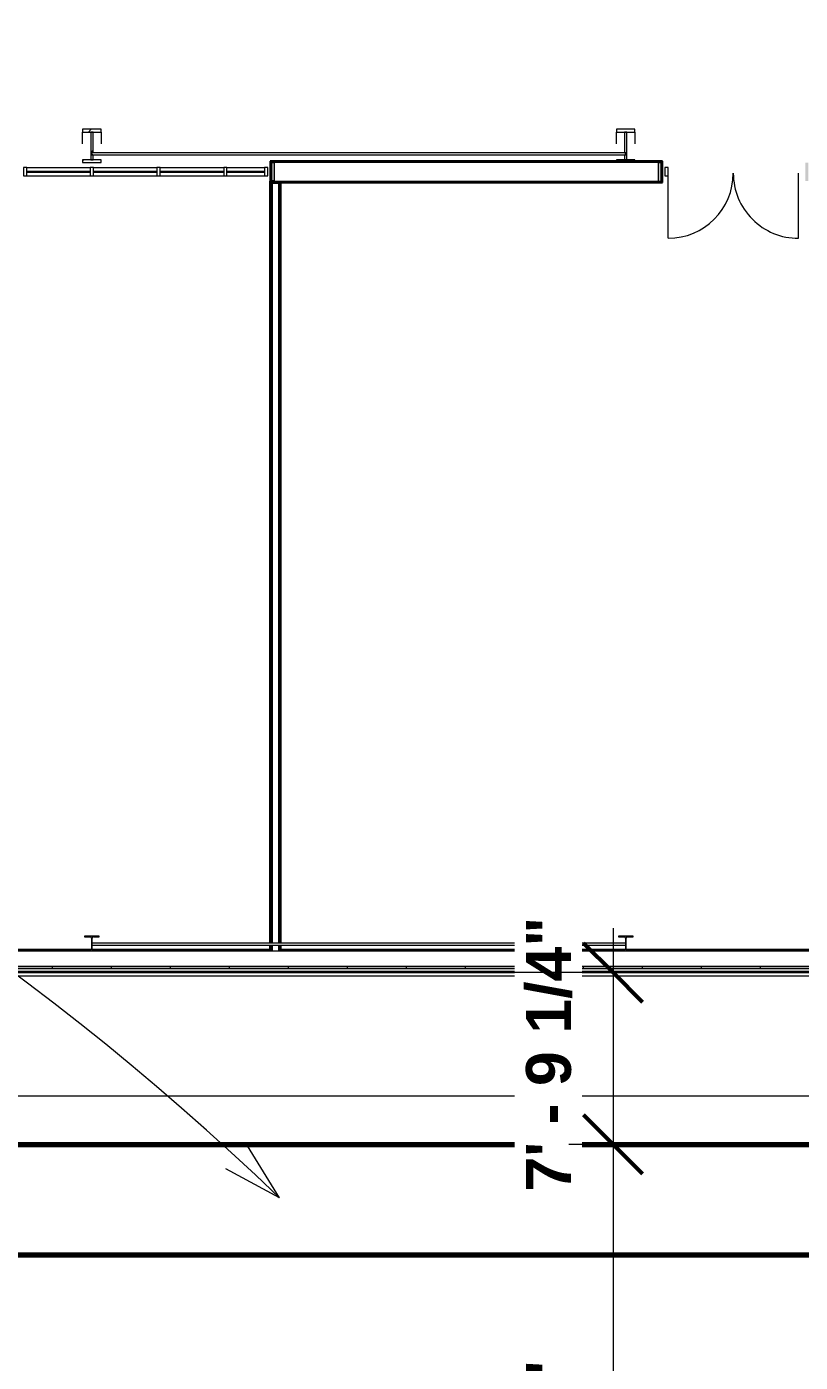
# Model space of a CAD drawing. Header units: inches. Extents: x 20001 to 27263, y -26025 to -18997.
# Drawn here: x 24498 to 24918, y -23010 to -22286 of the extents above; entities that cross this region are included whole.
import ezdxf

# ---------------------------------------------------------------- set-up
doc = ezdxf.new("R2010")
doc.units = ezdxf.units.IN
doc.header["$MEASUREMENT"] = 0
for name, color, linetype, lineweight in [('A-ANNO-DIMS', 211, 'Continuous', 9), ('A-ANNO-DIMS-256', 211, 'Continuous', 9), ('A-DOOR', 31, 'Continuous', 13), ('A-GLAZ-CURT', 52, 'Continuous', 13), ('A-GLAZ-CWMG', 51, 'Continuous', 13), ('A-SITE-ROAD', 130, 'Continuous', 70), ('A-SITE-SWLK', 140, 'Continuous', 70), ('A-WALL', 113, 'Continuous', 13), ('A-WALL-PATT', 111, 'Continuous', 25), ('C-TOPO', 7, 'Continuous', 13), ('G-ANNO-TEXT', 231, 'Continuous', 9), ('I-WALL', 2, 'Continuous', 13), ('L-SITE-WALL', 31, 'Continuous', 13), ('S-BEAM', 12, 'Continuous', 13), ('S-COLS', 52, 'Continuous', 13)]:
    doc.layers.add(name, color=color, linetype=linetype, lineweight=lineweight)
doc.styles.add('Arial_B', font='arialbd.ttf', dxfattribs={"height": 24.354149})
doc.dimstyles.new('OD_Dimension_1', dxfattribs={"dimscale": 12, "dimtxt": 24, "dimasz": 2.666667, "dimexe": 2, "dimexo": 1.333333, "dimgap": 1.333333, "dimtad": 1, "dimdec": 3, "dimrnd": 0.125, "dimzin": 1, "dimdsep": 46, "dimlunit": 4, "dimtxsty": 'Arial_B', "dimblk1": 'OBLIQUE', "dimblk2": 'OBLIQUE', "dimsah": 1, "dimcen": 0.09, "dimdle": 2, "dimazin": 0, "dimtfac": 1, "dimtdec": 4, "dimtix": 1, "dimtmove": 0, "dimatfit": 3, "dimfxl": 1, "dimtvp": 1, "dimtfill": 1, "dimfrac": 2, "dimtolj": 1, "dimtzin": 0, "dimlwd": 13, "dimlwe": 13, "dimarcsym": 2})
pattern_1 = [(225, (24822.89, -22360.053), (25.342707, -25.342707), []), (225, (24822.89, -22398.453), (25.342707, -25.342707), [])]
pattern_2 = [(225, (24533.39, -22360.053), (25.342707, -25.342707), []), (225, (24533.39, -22398.453), (25.342707, -25.342707), [])]

# ---------------------------------------------------------------- blocks, each defined once
blk = doc.blocks.new('Struct_Xcel_Sports Complex_rvt-1-Site Plan - Phase 1')
at = {"layer": 'L-SITE-WALL', "color": 7}
blk.add_line((25074.08, -22798.8), (24243.77, -22798.8), dxfattribs=at)
blk = doc.blocks.new('W-Wide Flange-Column - B2_E-V5-Site Plan - Phase 1')
at = {"layer": 'S-COLS', "lineweight": 9}
h = blk.add_hatch(dxfattribs=at)
h.set_pattern_fill('FP_4', color=256, style=0, pattern_type=2)
h.set_pattern_definition([(225, (24822.89, -22783.178), (25.342707, -25.342707), []), (225, (24822.89, -22821.578), (25.342707, -25.342707), [])])
h.paths.add_polyline_path([(-4, 4.12), (-4, 3.69), (-0.84, 3.69), (-0.35, 3.49), (-0.14, 3), (-0.14, 0.59), (0.01, 0.71), (0.14, 0.73), (0.14, 3), (0.35, 3.49), (0.84, 3.69), (4, 3.69), (4, 4.12)], flags=0)
h.paths.add_polyline_path([(-0.14, 0.01), (-0.14, -3), (-0.35, -3.49), (-0.84, -3.69), (-4, -3.69), (-4, -4.12), (4, -4.12), (4, -3.69), (0.84, -3.69), (0.35, -3.49), (0.14, -3), (0.06, -0.27), (-0.04, -0.23), (-0.09, -0.12)], flags=0)
at = {"layer": 'S-COLS', "lineweight": 15}
for p, q in [((-4, 4.12), (-4, 3.69)), ((-4, 3.69), (-0.84, 3.69)), ((-0.14, 3), (-0.14, 0.59)), ((-0.14, 0.01), (-0.14, -3)), ((0.14, 0.73), (0.14, 3)), ((0.84, 3.69), (4, 3.69)), ((4, 3.69), (4, 4.12)), ((-0.84, -3.69), (-4, -3.69)), ((-4, -3.69), (-4, -4.12)), ((-4, -4.12), (4, -4.12)), ((0.14, -3), (0.14, -0.27)), ((4, -3.69), (0.84, -3.69)), ((4, -4.12), (4, -3.69))]:
    blk.add_line(p, q, dxfattribs=at)
for centre, start, end in [((-0.84, 3), 0, 90), ((0.84, 3), 90, 180), ((-0.84, -3), 270, 0), ((0.84, -3), 180, 270)]:
    blk.add_arc(centre, 0.691, start, end, dxfattribs=at)
blk = doc.blocks.new('W-Wide Flange-Column - B2_E-V11-Site Plan - Phase 1')
at = {"layer": 'S-COLS', "lineweight": 15}
for p, q in [((-4, 4.13), (-4, 3.69)), ((-4, 3.69), (-0.84, 3.69)), ((-0.14, 3), (-0.14, 0.73)), ((0.14, 0.59), (0.14, 3)), ((0.84, 3.69), (4, 3.69)), ((4, 3.69), (4, 4.13)), ((-0.84, -3.69), (-4, -3.69)), ((-4, -3.69), (-4, -4.12)), ((-4, -4.12), (4, -4.12)), ((-0.14, -0.27), (-0.14, -3)), ((0.14, -3), (0.14, -0.04)), ((4, -3.69), (0.84, -3.69)), ((4, -4.12), (4, -3.69))]:
    blk.add_line(p, q, dxfattribs=at)
for centre, start, end in [((-0.84, 3), 0, 90), ((0.84, 3), 90, 180), ((-0.84, -3), 270, 0), ((0.84, -3), 180, 270)]:
    blk.add_arc(centre, 0.691, start, end, dxfattribs=at)
blk = doc.blocks.new('columns and girder2 - one-V26-Site Plan - Phase 1')
at = {"layer": 'S-BEAM', "lineweight": 9}
h = blk.add_hatch(dxfattribs=at)
h.set_pattern_fill('FP_20', color=256, style=0, pattern_type=2)
h.set_pattern_definition(pattern_1)
h.paths.add_polyline_path([(5, -1.25), (-5, -1.25), (-5, -2), (5, -2)], flags=0)
h.paths.add_polyline_path([(-5, -17.03), (-5, -18.55), (5, -18.55), (5, -17.03)], flags=0)
h.paths.add_polyline_path([(-5, -1204.89), (-5, -1206.4), (5, -1206.4), (5, -1204.89)], flags=0)
h.paths.add_polyline_path([(5, -1224.25), (-5, -1224.25), (-5, -1225), (5, -1225)], flags=0)
h = blk.add_hatch(dxfattribs=at)
h.set_pattern_fill('FP_20', color=256, style=0, pattern_type=2)
h.set_pattern_definition(pattern_1)
h.paths.add_polyline_path([(-0.63, -2), (-0.63, -17.03), (0.62, -17.03), (0.62, -5.72), (0.21, -5.61), (0.16, -5.57), (-0.22, -5.6), (-0.29, -5.43), (-0.22, -4.84), (-0.16, -4.77), (0, -4.72), (0.62, -4.72), (0.62, -2), (0, -2)], flags=0)
h.paths.add_polyline_path([(-0.63, -1206.4), (-0.63, -1224.25), (0.62, -1224.25), (0.62, -1222.25), (-0.11, -1222.23), (-0.38, -1222.02), (-0.41, -1221.57), (-0.27, -1221.36), (-0.06, -1221.25), (0.62, -1221.25), (0.62, -1206.4), (0.28, -1206.4)], flags=0)
at = {"layer": 'S-BEAM', "lineweight": 15}
for p, q in [((-5, -1.25), (-5, -2)), ((-5, -2), (5, -2)), ((0.62, -2), (-0.63, -2)), ((-0.63, -2), (-0.63, -17.03)), ((0.62, -4.72), (0.62, -2)), ((0.62, -17.03), (0.62, -5.72)), ((5, -2), (5, -1.25)), ((5, -17.03), (-5, -17.03)), ((-5, -17.03), (-5, -18.55)), ((-5, -18.55), (5, -18.55)), ((-0.63, -17.03), (0.62, -17.03)), ((5, -18.55), (5, -17.03))]:
    blk.add_line(p, q, dxfattribs=at)
at = {"layer": 'S-BEAM'}
for p, q in [((-5, -17.03), (-5, -10.69)), ((5, -10.69), (5, -17.03))]:
    blk.add_line(p, q, dxfattribs=at)
blk = doc.blocks.new('columns and girder2 - one-V27-Site Plan - Phase 1')
at = {"layer": 'S-BEAM', "lineweight": 9}
h = blk.add_hatch(dxfattribs=at)
h.set_pattern_fill('FP_21', color=256, style=0, pattern_type=2)
h.set_pattern_definition(pattern_2)
h.paths.add_polyline_path([(5, -0.5), (-5, -0.5), (-5, -2), (5, -2)], flags=0)
h.paths.add_polyline_path([(5, -17.03), (-5, -17.03), (-5, -18.55), (5, -18.55)], flags=0)
h.paths.add_polyline_path([(5, -1204.89), (-5, -1204.89), (-5, -1206.4), (5, -1206.4)], flags=0)
h.paths.add_polyline_path([(5, -1224.25), (-5, -1224.25), (-5, -1225), (5, -1225)], flags=0)
h = blk.add_hatch(dxfattribs=at)
h.set_pattern_fill('FP_21', color=256, style=0, pattern_type=2)
h.set_pattern_definition(pattern_2)
h.paths.add_polyline_path([(0.26, -2), (-0.63, -2), (-0.63, -4.72), (0.1, -4.78), (0.26, -4.87), (0.35, -5.27), (0.26, -5.57), (-0.18, -5.72), (-0.63, -5.72), (-0.63, -17.03), (0.62, -17.03), (0.62, -2)], flags=0)
h.paths.add_polyline_path([(-0.63, -1206.4), (-0.53, -1221.25), (-0.21, -1221.27), (0.06, -1221.48), (0.09, -1221.93), (-0.04, -1222.14), (-0.25, -1222.25), (-0.63, -1222.25), (-0.63, -1224.25), (0.62, -1224.25), (0.62, -1206.4), (-0.59, -1206.4)], flags=0)
at = {"layer": 'S-BEAM', "lineweight": 15}
for p, q in [((5, -0.5), (-5, -0.5)), ((-5, -0.5), (-5, -2)), ((-5, -2), (5, -2)), ((0.62, -2), (-0.63, -2)), ((-0.63, -2), (-0.63, -4.72)), ((-0.63, -5.72), (-0.63, -17.03)), ((0.62, -17.03), (0.62, -2)), ((5, -2), (5, -0.5)), ((5, -17.03), (-5, -17.03)), ((-5, -17.03), (-5, -18.55)), ((-5, -18.55), (5, -18.55)), ((-0.63, -17.03), (0.62, -17.03)), ((5, -18.55), (5, -17.03))]:
    blk.add_line(p, q, dxfattribs=at)
at = {"layer": 'S-BEAM'}
for p, q in [((-5, -17.03), (-5, -10.69)), ((5, -10.69), (5, -17.03))]:
    blk.add_line(p, q, dxfattribs=at)
blk = doc.blocks.new('Girt_C - 8_D-1405500-Site Plan - Phase 1')
at = {"layer": 'S-BEAM'}
for p, q in [((25976.39, -22787.3), (24248.39, -22787.3)), ((24248.39, -22795.3), (25976.39, -22795.3))]:
    blk.add_line(p, q, dxfattribs=at)
blk = doc.blocks.new('System Panel - Interior Glazing-1259709-Site Plan - Phase 1')
at = {"layer": 'A-GLAZ-CURT', "lineweight": 9}
for p, q in [((10.1875, -0.5625), (-10.1875, -0.5625)), ((-10.1875, -0.5625), (-10.1875, -0.9375)), ((-10.1875, -0.9375), (10.1875, -0.9375)), ((10.1875, -0.9375), (10.1875, -0.5625))]:
    blk.add_line(p, q, dxfattribs=at)
blk = doc.blocks.new('System Panel - Interior Glazing-1220293-Site Plan - Phase 1')
at = {"layer": 'A-GLAZ-CURT', "lineweight": 9}
for p, q in [((17.21875, -0.5625), (-17.21875, -0.5625)), ((-17.21875, -0.5625), (-17.21875, -0.9375)), ((-17.21875, -0.9375), (17.21875, -0.9375)), ((17.21875, -0.9375), (17.21875, -0.5625))]:
    blk.add_line(p, q, dxfattribs=at)
blk = doc.blocks.new('Rectangular Mullion - Interior 1_75_ x 4_5_-1259707-Site Plan - Phase 1')
at = {"layer": 'A-GLAZ-CWMG'}
for p, q in [((24606.64, -22362.3), (24627.02, -22362.3)), ((24606.64, -22366.8), (24627.02, -22366.8))]:
    blk.add_line(p, q, dxfattribs=at)
blk = doc.blocks.new('Rectangular Mullion - Interior 1_75_ x 4_5_-1179494-Site Plan - Phase 1')
at = {"layer": 'A-GLAZ-CWMG'}
for p, q in [((24570.45, -22362.3), (24604.89, -22362.3)), ((24570.45, -22366.8), (24604.89, -22366.8))]:
    blk.add_line(p, q, dxfattribs=at)
blk = doc.blocks.new('Rectangular Mullion - Interior 1_75_ x 4_5_-1220298-Site Plan - Phase 1')
at = {"layer": 'A-GLAZ-CWMG'}
for p, q in [((0, 3), (-1.75, 3)), ((-1.75, 3), (-1.75, -1.5)), ((0, -1.5), (0, 3)), ((-1.75, -1.5), (0, -1.5))]:
    blk.add_line(p, q, dxfattribs=at)
blk = doc.blocks.new('Rectangular Mullion - Interior 1_75_ x 4_5_-1220290-Site Plan - Phase 1')
at = {"layer": 'A-GLAZ-CWMG'}
for p, q in [((-0.875, 3), (0.875, 3)), ((-0.875, -1.5), (-0.875, 3)), ((0.875, 3), (0.875, -1.5)), ((0.875, -1.5), (-0.875, -1.5))]:
    blk.add_line(p, q, dxfattribs=at)
blk = doc.blocks.new('Girt_C - 10_D-1318719-Site Plan - Phase 1')
at = {"layer": 'S-BEAM'}
for p, q in [((24840.5, -22359.55), (24632.41, -22359.55)), ((24632.41, -22359.74), (24632.41, -22359.55)), ((24632.41, -22369.37), (24632.41, -22359.74)), ((24840.5, -22359.55), (24840.5, -22359.74)), ((24840.5, -22359.74), (24840.5, -22369.37)), ((24632.41, -22369.55), (24632.41, -22369.37)), ((24632.41, -22369.55), (24840.5, -22369.55)), ((24840.5, -22369.37), (24840.5, -22369.55))]:
    blk.add_line(p, q, dxfattribs=at)
blk = doc.blocks.new('Round Bar - 1_-1257056-Site Plan - Phase 1')
at = {"layer": 'S-BEAM'}
for p, q in [((24678.62, -22354.33), (24533.39, -22354.33)), ((24533.39, -22355.33), (24678.62, -22355.33))]:
    blk.add_line(p, q, dxfattribs=at)
for start_param, end_param in [(0, 3.141593), (3.141593, 6.283185)]:
    blk.add_ellipse((24533.39, -22354.83), major_axis=(0, 0.5), ratio=0.73532, start_param=start_param, end_param=end_param, dxfattribs=at)
blk = doc.blocks.new('Round Bar - 1_-1257174-Site Plan - Phase 1')
at = {"layer": 'S-BEAM'}
for p, q in [((24822.89, -22354.33), (24677.63, -22354.33)), ((24677.69, -22355.33), (24822.89, -22355.33))]:
    blk.add_line(p, q, dxfattribs=at)
for start_param, end_param in [(0, 3.141593), (3.141593, 6.283185)]:
    blk.add_ellipse((24822.89, -22354.83), major_axis=(0, 0.5), ratio=0.73532, start_param=start_param, end_param=end_param, dxfattribs=at)
blk = doc.blocks.new('Round Bar - 1_-1264636-Site Plan - Phase 1')
at = {"layer": 'S-BEAM'}
for p, q in [((24678.94, -22782.91), (24533.34, -22782.91)), ((24533.34, -22783.91), (24678.92, -22783.91))]:
    blk.add_line(p, q, dxfattribs=at)
for centre, start_param, end_param in [((24533.34, -22783.41), 0, 3.141593), ((24533.34, -22783.41), 3.141593, 6.283185), ((24822.9, -22783.41), 4.854882, 5.497787)]:
    blk.add_ellipse(centre, major_axis=(0, 0.5), ratio=0.440323, start_param=start_param, end_param=end_param, dxfattribs=at)
blk = doc.blocks.new('Round Bar - 1_-1264677-Site Plan - Phase 1')
at = {"layer": 'S-BEAM'}
for p, q in [((24677.32, -22783.91), (24822.91, -22783.91)), ((24822.91, -22782.91), (24677.33, -22782.91))]:
    blk.add_line(p, q, dxfattribs=at)
for centre, start_param, end_param in [((24533.36, -22783.41), 0.785398, 1.428303), ((24822.91, -22783.41), 0, 3.141593), ((24822.91, -22783.41), 3.141593, 6.283185)]:
    blk.add_ellipse(centre, major_axis=(0, 0.5), ratio=0.440323, start_param=start_param, end_param=end_param, dxfattribs=at)
blk = doc.blocks.new('Door_Single_Storefront - one-1371410-Site Plan - Phase 1')
at = {"layer": 'A-DOOR'}
blk.add_line((-17.65625, -35.3125), (-17.65625, 0), dxfattribs=at)
blk.add_arc((-17.65625, 0), 35.3125, 270, 0, dxfattribs=at)
blk = doc.blocks.new('Rectangular Mullion - Interior 1_75_ x 4_5_-1318283-Site Plan - Phase 1')
at = {"layer": 'A-GLAZ-CWMG'}
for p, q in [((0, 1.5), (-1.75, 1.5)), ((-1.75, 1.5), (-1.75, -3)), ((0, -3), (0, 1.5)), ((-1.75, -3), (0, -3))]:
    blk.add_line(p, q, dxfattribs=at)
blk = doc.blocks.new('Door_Single_Storefront - one-1371411-Site Plan - Phase 1')
at = {"layer": 'A-DOOR'}
blk.add_line((-17.65625, 35.3125), (-17.65625, 0), dxfattribs=at)
blk.add_arc((-17.65625, 0), 35.3125, 360, 90, dxfattribs=at)
blk = doc.blocks.new('DIMBLOCK73-Site Plan - Phase 1')
at = {"layer": 'A-ANNO-DIMS-256', "lineweight": 13}
for p, q in [((25981.02, -22820.43), (25981.02, -22889.77)), ((25981.02, -22865.77), (25981.02, -22820.43)), ((24244.02, -22859.15), (24244.02, -22889.77)), ((24244.02, -22865.77), (24244.02, -22859.15)), ((24244.02, -22865.77), (25981.02, -22865.77))]:
    blk.add_line(p, q, dxfattribs=at)
at = {"layer": 'A-ANNO-DIMS-256', "lineweight": 50}
for p, q in [((24244.02, -22865.77), (24260.02, -22849.77)), ((25981.02, -22865.77), (25997.02, -22849.77)), ((24244.02, -22865.77), (24228.02, -22881.77)), ((25981.02, -22865.77), (25965.02, -22881.77))]:
    blk.add_line(p, q, dxfattribs=at)
at = {"layer": 'A-ANNO-DIMS-256', "color": 0, "lineweight": 13, "insert": (25049.47, -22818.56), "char_height": 24.354, "width": 151.3143, "attachment_point": 1, "line_spacing_factor": 0.938532, "style": 'Arial_B', "bg_fill": 3, "box_fill_scale": 1.25, "bg_fill_color": 0, "bg_fill_transparency": 0}
blk.add_mtext('144\' - 9"', dxfattribs=at)
blk = doc.blocks.new('_Oblique')
at = {"color": 0, "linetype": 'ByBlock', "lineweight": -2}
blk.add_line((-0.5, -0.5), (0.5, 0.5), dxfattribs=at)
blk = doc.blocks.new('DIMBLOCK94-Site Plan - Phase 1')
at = {"layer": 'A-ANNO-DIMS-256', "lineweight": 13}
for p, q in [((24816, -22774.8), (24816, -22892.07)), ((24822.63, -22798.8), (24792, -22798.8)), ((24816, -22798.8), (24822.63, -22798.8)), ((24822.63, -22892.07), (24792, -22892.07)), ((24816, -22892.07), (24822.63, -22892.07))]:
    blk.add_line(p, q, dxfattribs=at)
at = {"layer": 'A-ANNO-DIMS-256', "lineweight": 50}
for p, q in [((24816, -22798.8), (24800, -22782.8)), ((24816, -22798.8), (24832, -22814.8)), ((24816, -22892.07), (24800, -22876.07)), ((24816, -22892.07), (24832, -22908.07))]:
    blk.add_line(p, q, dxfattribs=at)
at = {"layer": 'A-ANNO-DIMS-256', "color": 0, "lineweight": 13, "insert": (24768.79, -22917.63), "char_height": 24.3541, "width": 173.2571, "attachment_point": 1, "rotation": 90, "line_spacing_factor": 0.938532, "style": 'Arial_B', "bg_fill": 3, "box_fill_scale": 1.25, "bg_fill_color": 0, "bg_fill_transparency": 0}
blk.add_mtext('7\' - 9 1/4"', dxfattribs=at)
blk = doc.blocks.new('DIMBLOCK95-Site Plan - Phase 1')
at = {"layer": 'A-ANNO-DIMS-256', "lineweight": 50}
for p, q in [((24816, -22892.07), (24800, -22876.07)), ((24816, -22892.07), (24832, -22908.07)), ((24816, -23240.07), (24800, -23224.07)), ((24816, -23240.07), (24832, -23256.07))]:
    blk.add_line(p, q, dxfattribs=at)
at = {"layer": 'A-ANNO-DIMS-256', "lineweight": 13}
for p, q in [((24822.63, -22892.07), (24792, -22892.07)), ((24816, -22892.07), (24816, -23240.07)), ((24816, -22892.07), (24822.63, -22892.07)), ((24894.52, -23240.07), (24792, -23240.07)), ((24816, -23240.07), (24894.52, -23240.07))]:
    blk.add_line(p, q, dxfattribs=at)
at = {"layer": 'A-ANNO-DIMS-256', "color": 0, "lineweight": 13, "insert": (24768.79, -23119.97), "char_height": 24.354, "width": 129.3714, "attachment_point": 1, "rotation": 90, "line_spacing_factor": 0.938532, "style": 'Arial_B', "bg_fill": 3, "box_fill_scale": 1.25, "bg_fill_color": 0, "bg_fill_transparency": 0}
blk.add_mtext('29\' - 0"', dxfattribs=at)

msp = doc.modelspace()

# ---------------------------------------------------------------- hatches: boundary and pattern name
at = {"layer": 'A-WALL-PATT', "lineweight": 9}
h = msp.add_hatch(dxfattribs=at)
h.set_pattern_fill('FP_10', color=256, style=0, pattern_type=2)
h.set_pattern_definition([(161.57, (1.28, 1.28), (-10.24040374, -0.00056827), [0, -72.858, 8.09, 0]), (18.43, (-1.28, 1.28), (-10.24040374, 0.00056827), [0, -72.858, 8.09, 0]), (108.43, (1.28, 1.28), (5.1184649, -25.6019259), [24.282, -56.666]), (71.57, (-1.28, 1.28), (5.1184649, 25.6019259), [24.282, -56.666])])
h.paths.add_polyline_path([(25737.1252, -22369.5528), (25738.7652, -22369.4434), (25738.7652, -22359.5528), (25737.1252, -22359.6622), (25737.1252, -22369.5277)], flags=0)
h.paths.add_polyline_path([(25565.1552, -22369.5528), (25565.1552, -22359.5528), (25563.5152, -22359.6622), (25563.5152, -22369.5528)], flags=0)
h.paths.add_polyline_path([(25481.5152, -22369.5528), (25481.5152, -22359.5528), (25479.8752, -22359.6622), (25479.8752, -22369.5528)], flags=0)
h.paths.add_polyline_path([(25161.5152, -22369.5528), (25163.1552, -22369.4434), (25163.1552, -22359.5528), (25161.5152, -22359.6622), (25161.5152, -22369.5277)], flags=0)
h.paths.add_polyline_path([(25116.3752, -22369.5528), (25118.0152, -22369.4434), (25118.0152, -22359.5528), (25116.3752, -22359.6622), (25116.3752, -22369.5277)], flags=0)
h.paths.add_polyline_path([(24921.9052, -22369.5528), (24921.9052, -22359.5528), (24920.2652, -22359.6622), (24920.2652, -22369.5528)], flags=0)
h.paths.add_polyline_path([(24840.5002, -22369.5528), (24842.1402, -22369.4434), (24842.1402, -22359.5528), (24840.5002, -22359.6622), (24840.5002, -22369.5277)], flags=0)
h.paths.add_polyline_path([(24630.7652, -22369.5528), (24632.4052, -22369.4434), (24632.4052, -22359.5528), (24630.7652, -22359.6622), (24630.7652, -22369.5277)], flags=0)
h.paths.add_polyline_path([(22781.3892, -22369.5528), (22798.6402, -22369.5528), (22798.6402, -22359.5528), (22781.3892, -22359.5528)], flags=0)
h = msp.add_hatch(dxfattribs=at)
h.set_pattern_fill('FP_9', color=256, style=0, pattern_type=2)
h.set_pattern_definition([(0, (0, 0), (81.92, 20.48), [3.379, -58.061, 3.379, -58.061, -327.68]), (0, (0, 0), (81.92, 20.48), [-122.88, 3.379, -119.501, 3.379, -58.061, -143.36]), (0, (0, 0), (81.92, 20.48), [-307.2, 3.379, -37.581, 3.379, -99.021]), (120, (30.72, 10.24), (-58.6962, 60.704801), [3.379, -58.061, 3.379, -58.061, -327.68]), (120, (30.72, 10.24), (-58.6962, 60.704801), [-122.88, 3.379, -119.501, 3.379, -58.061, -143.36]), (120, (30.72, 10.24), (-58.6962, 60.704801), [-307.2, 3.379, -37.581, 3.379, -99.021]), (240, (40.96, 51.2), (-23.2238, -81.184801), [3.379, -58.061, 3.379, -58.061, -327.68]), (240, (40.96, 51.2), (-23.2238, -81.184801), [-122.88, 3.379, -119.501, 3.379, -58.061, -143.36]), (240, (40.96, 51.2), (-23.2238, -81.184801), [-307.2, 3.379, -37.581, 3.379, -99.021])])
h.paths.add_polyline_path([(24630.5152, -22787.3028), (24631.1402, -22787.3028), (24631.1168, -22783.9122), (24630.5152, -22783.9122), (24630.5152, -22786.5528)], flags=0)
h.paths.add_polyline_path([(24630.5207, -22782.9122), (24631.1402, -22782.8024), (24631.1402, -22370.8028), (24634.6402, -22370.8028), (24634.6402, -22370.1778), (24630.5152, -22370.1778), (24630.5152, -22782.9122)], flags=0)
h = msp.add_hatch(dxfattribs=at)
h.set_pattern_fill('FP_12', color=256, style=0, pattern_type=2)
h.set_pattern_definition([(0, (0, 0), (40.96, 10.24), [3.379, -27.341, 3.379, -27.341, -163.84]), (0, (0, 0), (40.96, 10.24), [-61.44, 3.379, -58.061, 3.379, -27.341, -71.68]), (0, (0, 0), (40.96, 10.24), [-153.6, 3.379, -17.101, 3.379, -47.821]), (120, (15.36, 5.12), (-29.3481, 30.3524005), [3.379, -27.341, 3.379, -27.341, -163.84]), (120, (15.36, 5.12), (-29.3481, 30.3524005), [-61.44, 3.379, -58.061, 3.379, -27.341, -71.68]), (120, (15.36, 5.12), (-29.3481, 30.3524005), [-153.6, 3.379, -17.101, 3.379, -47.821]), (240, (20.48, 25.6), (-11.6119, -40.5924005), [3.379, -27.341, 3.379, -27.341, -163.84]), (240, (20.48, 25.6), (-11.6119, -40.5924005), [-61.44, 3.379, -58.061, 3.379, -27.341, -71.68]), (240, (20.48, 25.6), (-11.6119, -40.5924005), [-153.6, 3.379, -17.101, 3.379, -47.821])])
h.paths.add_polyline_path([(24248.3902, -22795.8028), (25073.3277, -22795.8028), (25073.3277, -22795.3028), (24244.7652, -22795.3028), (24244.7652, -22795.8028)], flags=0)
h = msp.add_hatch(dxfattribs=at)
h.set_pattern_fill('FP_13', color=256, style=0, pattern_type=2)
h.set_pattern_definition([(0, (0, 0), (0, 32), []), (90, (0, 0), (-32, 2e-15), [])])
h.paths.add_polyline_path([(24244.7652, -22796.8028), (25073.3277, -22796.8028), (25073.3277, -22795.8028), (24244.7652, -22795.8028)], flags=0)

# ---------------------------------------------------------------- linework, layer by layer
at = {"layer": 'A-SITE-ROAD'}
msp.add_line((26158.8934, -22952.0675), (23703.9031, -22952.0675), dxfattribs=at)
at = {"layer": 'A-SITE-SWLK'}
msp.add_line((24244.0152, -22892.0675), (25981.0152, -22892.0675), dxfattribs=at)
at = {"layer": 'A-WALL', "lineweight": 9}
for p, q in [((24630.7652, -22359.5528), (24630.7652, -22369.5528)), ((24630.7652, -22359.5528), (24632.4052, -22359.5528)), ((24840.5002, -22359.5528), (24842.1402, -22359.5528)), ((24842.1402, -22369.5528), (24842.1402, -22359.5528)), ((24630.5152, -22370.1778), (24630.5152, -22782.9228)), ((24635.2652, -22370.1778), (24630.5152, -22370.1778)), ((24634.6402, -22370.8028), (24631.1402, -22370.8028)), ((24631.1402, -22370.8028), (24631.1402, -22782.9395)), ((24634.6402, -22370.8028), (24634.6402, -22782.9379)), ((24635.2652, -22370.1778), (24635.2652, -22782.9376)), ((24840.5002, -22369.5528), (24842.1402, -22369.5528)), ((24629.8902, -22786.5528), (24629.8902, -22787.3028)), ((24630.5152, -22783.9016), (24630.5152, -22787.3028)), ((24631.1402, -22783.9165), (24631.1402, -22787.3028)), ((24634.6402, -22783.8769), (24634.6402, -22787.3028)), ((24635.2652, -22783.8771), (24635.2652, -22787.3028)), ((24635.8902, -22786.5528), (24635.8902, -22787.3028)), ((25074.0777, -22796.8028), (24244.0152, -22796.8028)), ((25074.0777, -22798.3028), (24244.0152, -22798.3028)), ((25073.3277, -22795.8028), (24244.7652, -22795.8028))]:
    msp.add_line(p, q, dxfattribs=at)
at = {"layer": 'A-WALL', "lineweight": 25}
for p, q in [((24533.0904, -22786.5528), (24244.1901, -22786.5528)), ((24629.8902, -22786.5528), (24533.6901, -22786.5528)), ((24822.5904, -22786.5528), (24635.8902, -22786.5528)), ((24965.4527, -22786.5528), (24823.1901, -22786.5528)), ((24244.0152, -22798.6153), (25074.0777, -22798.6153))]:
    msp.add_line(p, q, dxfattribs=at)
at = {"layer": 'C-TOPO'}
for p, q in [((24244.0151, -22892.0669), (25981.0166, -22892.0669)), ((25981.0166, -22892.0669), (24244.0151, -22892.0669)), ((26219.4938, -22952.0669), (23703.9038, -22952.0669)), ((26219.4938, -22952.0669), (23703.9038, -22952.0669))]:
    msp.add_line(p, q, dxfattribs=at)
at = {"layer": 'G-ANNO-TEXT', "color": 137}
for q in [(24617.7754, -22892.8667), (24606.017, -22905.3495)]:
    msp.add_line((24635.1893, -22921.0497), q, dxfattribs=at)
msp.add_arc((23602.1269, -23994.4113), 1489.7393, 46.0960253, 90, dxfattribs=at)
at = {"layer": 'I-WALL', "lineweight": 25}
for p, q in [((24842.8902, -22358.8028), (24630.0152, -22358.8028)), ((24630.0152, -22358.8028), (24630.0152, -22370.3028)), ((24842.8902, -22370.3028), (24842.8902, -22358.8028)), ((24632.4052, -22369.5528), (24629.8902, -22369.5528)), ((24629.8902, -22369.5528), (24629.8902, -22782.9401)), ((24630.0152, -22370.3028), (24842.8902, -22370.3028)), ((24635.8902, -22782.9373), (24635.8902, -22369.5528)), ((24629.8902, -22783.8707), (24629.8902, -22786.5528)), ((24635.8902, -22786.5528), (24635.8902, -22783.8772))]:
    msp.add_line(p, q, dxfattribs=at)
at = {"layer": 'L-SITE-WALL'}
for p, q in [((25232.8238, -22800.8028), (22652.3872, -22800.8028)), ((24243.7652, -22798.8028), (25074.0777, -22798.8028))]:
    msp.add_line(p, q, dxfattribs=at)

# ---------------------------------------------------------------- block references
at = {"layer": 'A-DOOR'}
msp.add_blockref('Door_Single_Storefront - one-1371410-Site Plan - Phase 1', (24863.5465, -22365.3028), dxfattribs=at)
at = {"layer": 'A-DOOR', "rotation": 180}
msp.add_blockref('Door_Single_Storefront - one-1371411-Site Plan - Phase 1', (24898.859, -22365.3028), dxfattribs=at)
at = {"layer": 'A-GLAZ-CURT', "rotation": 180}
for name, p in [('System Panel - Interior Glazing-1220293-Site Plan - Phase 1', (24515.2965, -22365.3028)), ('System Panel - Interior Glazing-1220293-Site Plan - Phase 1', (24551.484, -22365.3028)), ('System Panel - Interior Glazing-1220293-Site Plan - Phase 1', (24587.6715, -22365.3028)), ('System Panel - Interior Glazing-1259709-Site Plan - Phase 1', (24616.8277, -22365.3028))]:
    msp.add_blockref(name, p, dxfattribs=at)
at = {"layer": 'A-GLAZ-CWMG', "extrusion": (0, 0, -1)}
for p in [(-24497.2027, -22365.3028), (-24533.3902, -22365.3028), (-24569.5777, -22365.3028), (-24605.7652, -22365.3028)]:
    msp.add_blockref('Rectangular Mullion - Interior 1_75_ x 4_5_-1220290-Site Plan - Phase 1', p, dxfattribs=at)
at = {"layer": 'A-GLAZ-CWMG'}
for name, p in [('Rectangular Mullion - Interior 1_75_ x 4_5_-1179494-Site Plan - Phase 1', (-72.375, 0)), ('Rectangular Mullion - Interior 1_75_ x 4_5_-1179494-Site Plan - Phase 1', (-36.1875, 0)), ('Rectangular Mullion - Interior 1_75_ x 4_5_-1179494-Site Plan - Phase 1', (0, 0)), ('Rectangular Mullion - Interior 1_75_ x 4_5_-1259707-Site Plan - Phase 1', (0, 0)), ('Rectangular Mullion - Interior 1_75_ x 4_5_-1220298-Site Plan - Phase 1', (24628.7652, -22365.3028))]:
    msp.add_blockref(name, p, dxfattribs=at)
at = {"layer": 'A-GLAZ-CWMG', "rotation": 180}
msp.add_blockref('Rectangular Mullion - Interior 1_75_ x 4_5_-1318283-Site Plan - Phase 1', (24844.1402, -22365.3028), dxfattribs=at)
at = {"layer": 'S-BEAM', "rotation": 180}
for name, p in [('columns and girder2 - one-V27-Site Plan - Phase 1', (24533.3902, -22360.0528)), ('columns and girder2 - one-V26-Site Plan - Phase 1', (24822.8902, -22360.0528))]:
    msp.add_blockref(name, p, dxfattribs=at)
at = {"layer": 'S-BEAM'}
for name in ['Round Bar - 1_-1257056-Site Plan - Phase 1', 'Girt_C - 10_D-1318719-Site Plan - Phase 1', 'Round Bar - 1_-1257174-Site Plan - Phase 1', 'Girt_C - 8_D-1405500-Site Plan - Phase 1', 'Round Bar - 1_-1264636-Site Plan - Phase 1', 'Round Bar - 1_-1264677-Site Plan - Phase 1']:
    msp.add_blockref(name, (0, 0), dxfattribs=at)
at = {"layer": 'S-COLS', "rotation": 180}
for name, p in [('W-Wide Flange-Column - B2_E-V11-Site Plan - Phase 1', (24533.3902, -22783.1778)), ('W-Wide Flange-Column - B2_E-V5-Site Plan - Phase 1', (24822.8902, -22783.1778))]:
    msp.add_blockref(name, p, dxfattribs=at)

# ---------------------------------------------------------------- next in the draw order: dimensions: what is measured, and where the dimension line sits
at = {"layer": 'A-ANNO-DIMS', "lineweight": 13}
dim = msp.add_linear_dim(base=(25981.0152, -22865.7747), p1=(24244.0152, -22843.1473), p2=(25981.0152, -22804.4278), dimstyle='OD_Dimension_1', override={"dimpost": '<>', "dimfxl": 1737.431495}, dxfattribs=at)
dim.commit()
dim.dimension.update_dxf_attribs({"geometry": 'DIMBLOCK73-Site Plan - Phase 1', "text_midpoint": (25112.5152, -22837.3319)})

# ---------------------------------------------------------------- next in the draw order: dimensions: what is measured, and where the dimension line sits
dim = msp.add_linear_dim(base=(24816.0026, -22892.0675), p1=(24838.63, -22798.8028), p2=(24838.63, -22892.0675), angle=90, dimstyle='OD_Dimension_1', override={"dimpost": '<>', "dimfxl": 93.264669}, dxfattribs=at)
dim.commit()
dim.dimension.update_dxf_attribs({"geometry": 'DIMBLOCK94-Site Plan - Phase 1', "text_midpoint": (24787.4019, -22845.4351)})

# ---------------------------------------------------------------- next in the draw order: block references
at = {"lineweight": 5}
msp.add_blockref('Struct_Xcel_Sports Complex_rvt-1-Site Plan - Phase 1', (0, 0), dxfattribs=at)

# ---------------------------------------------------------------- next in the draw order: dimensions: what is measured, and where the dimension line sits
at = {"layer": 'A-ANNO-DIMS', "lineweight": 13}
dim = msp.add_linear_dim(base=(24816.0026, -23240.0675), p1=(24838.63, -22892.0675), p2=(24910.5152, -23240.0675), angle=90, dimstyle='OD_Dimension_1', override={"dimpost": '<>', "dimfxl": 355.346994}, dxfattribs=at)
dim.commit()
dim.dimension.update_dxf_attribs({"geometry": 'DIMBLOCK95-Site Plan - Phase 1', "text_midpoint": (24787.5597, -23066.0675)})

doc.saveas('drawing.dxf')
